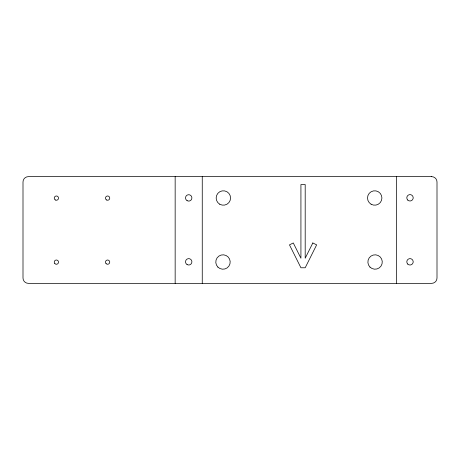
<?xml version="1.0" encoding="UTF-8"?>
<svg xmlns="http://www.w3.org/2000/svg" width="460" height="460" viewBox="0 0 460 460"><rect width="100%" height="100%" fill="white"/><g stroke="black" fill="none" stroke-linecap="round" stroke-linejoin="round"><path stroke-width="0.69" d="M396.451 176.651L396.451 283.348M202.256 176.651L202.256 283.348M175.156 176.651L175.156 283.348M312.829 242.96L305.193 258.233L305.193 184.546L300.926 184.546L300.926 258.233L293.29 242.96L289.472 244.869L300.926 267.772L305.193 267.772L316.647 244.869L312.829 242.96M431.664 176.651L28.336 176.651A5.336 5.336 0 0 0 23 181.982L23 278.018A5.336 5.336 0 0 0 28.336 283.348L431.664 283.348A5.336 5.336 0 0 0 437 278.018L437 181.982A5.336 5.336 0 0 0 431.664 176.651M371.111 204.228A7.205 7.205 0 0 0 381.915 197.99A7.205 7.205 0 0 0 371.111 191.751A7.205 7.205 0 0 0 371.111 204.228M369.989 267.105A7.205 7.205 0 0 0 382.036 263.873A7.205 7.205 0 0 0 373.215 255.053A7.205 7.205 0 0 0 369.989 267.105M219.759 204.228A7.205 7.205 0 0 0 230.564 197.99A7.205 7.205 0 0 0 219.759 191.751A7.205 7.205 0 0 0 219.759 204.228M217.896 267.105A7.205 7.205 0 0 0 229.948 263.873A7.205 7.205 0 0 0 221.128 255.053A7.205 7.205 0 0 0 217.896 267.105M187.105 200.675A3.203 3.203 0 0 0 191.906 197.903A3.203 3.203 0 0 0 187.105 195.132A3.203 3.203 0 0 0 187.105 200.675M187.105 264.592A3.203 3.203 0 0 0 191.906 261.82A3.203 3.203 0 0 0 187.105 259.049A3.203 3.203 0 0 0 187.105 264.592M407.744 200.065A3.203 3.203 0 0 0 413.097 198.628A3.203 3.203 0 0 0 409.176 194.706A3.203 3.203 0 0 0 407.744 200.065M407.744 264.08A3.203 3.203 0 0 0 413.097 262.648A3.203 3.203 0 0 0 409.176 258.727A3.203 3.203 0 0 0 407.744 264.08M106.536 199.962A2.133 2.133 0 0 0 109.739 198.111A2.133 2.133 0 0 0 106.536 196.265A2.133 2.133 0 0 0 106.536 199.962M106.093 263.643A2.133 2.133 0 0 0 109.664 262.683A2.133 2.133 0 0 0 107.053 260.072A2.133 2.133 0 0 0 106.093 263.643M55.321 199.962A2.133 2.133 0 0 0 58.523 198.111A2.133 2.133 0 0 0 55.321 196.265A2.133 2.133 0 0 0 55.321 199.962M54.878 263.643A2.133 2.133 0 0 0 58.449 262.683A2.133 2.133 0 0 0 55.832 260.072A2.133 2.133 0 0 0 54.878 263.643"/></g></svg>
